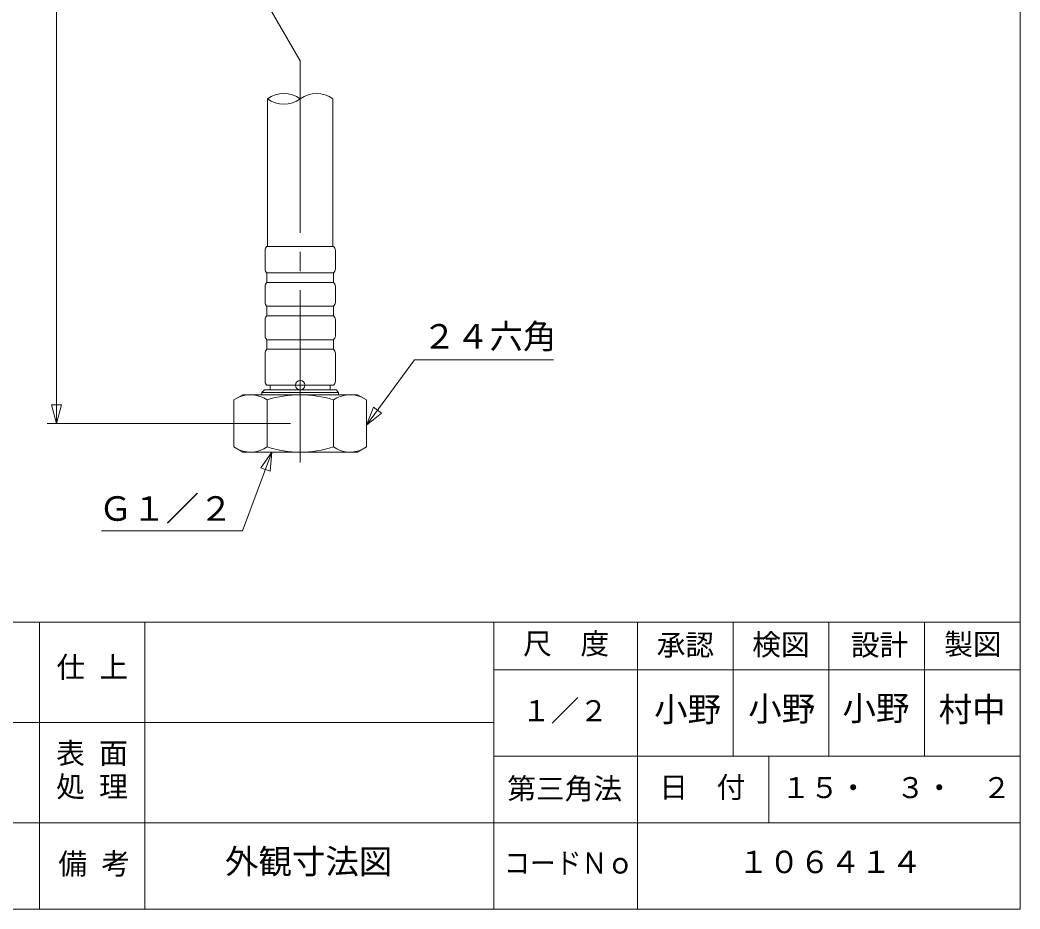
# Model space of a CAD drawing. Units: millimetres, scale not verified. Extents: x -373 to 395, y -278 to 275.
# Drawn here: x 185.9 to 395, y -278 to -92 of the extents above; entities that cross this region are included whole.
import ezdxf
from ezdxf.enums import TextEntityAlignment as Align

# ---------------------------------------------------------------- set-up
doc = ezdxf.new("R2010")
doc.units = ezdxf.units.MM
doc.header["$LTSCALE"] = 4
doc.header["$PDMODE"] = 32
doc.header["$PDSIZE"] = 2
doc.linetypes.add('USER2', pattern=[12, 9, -1, 1, -1])
for name, color, linetype, lineweight in [('0-1_1', 7, 'Continuous', 18), ('0-2_2', 7, 'Continuous', 18), ('0-3_3', 7, 'Continuous', 18), ('0-4_4', 7, 'Continuous', 18)]:
    doc.layers.add(name, color=color, linetype=linetype, lineweight=lineweight)
doc.layers.add('0-6_6', color=7, linetype='Continuous')
doc.styles.add('ＭＳ ゴシック', font='')
doc.styles.get('ＭＳ ゴシック').set_extended_font_data('MS Gothic')

# ---------------------------------------------------------------- blocks, each defined once
blk = doc.blocks.new('D19')
at = {"layer": '0-3_3'}
for p, q in [((193.541, -176.41), (192.506, -172.547)), ((194.576, -172.547), (192.506, -172.547)), ((242.478, -176.41), (191.541, -176.41))]:
    blk.add_line(p, q, dxfattribs=at)
blk.add_lwpolyline([(193.541, 55.194), (193.541, -176.41), (194.576, -172.547)], dxfattribs=at)

msp = doc.modelspace()

# ---------------------------------------------------------------- linework, layer by layer
at = {"layer": '0-1_1'}
for p, q in [((40.982, -217.972), (394.982, -217.972)), ((189.982, -217.972), (189.982, -277.972)), ((211.982, -217.972), (211.982, -277.972)), ((284.982, -277.972), (284.982, -217.972)), ((314.982, -277.972), (314.982, -217.972)), ((334.982, -245.972), (334.982, -217.972)), ((354.982, -245.972), (354.982, -217.972)), ((374.982, -245.972), (374.982, -217.972)), ((284.982, -227.972), (394.982, -227.972)), ((40.982, -238.972), (284.982, -238.972)), ((284.982, -245.972), (394.982, -245.972)), ((342.482, -245.972), (342.482, -259.972)), ((40.982, -259.972), (394.982, -259.972))]:
    msp.add_line(p, q, dxfattribs=at)
msp.add_lwpolyline([(-373.022, 275.029), (-373.022, -277.972), (394.982, -277.972), (394.982, 275.029)], dxfattribs=at)
at = {"layer": '0-2_2', "linetype": 'USER2'}
for q in [(214.528, -48.675), (244.478, -184.973)]:
    msp.add_line((244.478, -100.55), q, dxfattribs=at)
at = {"layer": '0-2_2'}
for p, q in [((237.628, -139.411), (237.628, -108.523)), ((251.328, -139.411), (251.328, -108.481)), ((237.528, -139.411), (244.478, -139.411)), ((251.428, -139.411), (244.478, -139.411)), ((237.128, -140.211), (237.128, -144.111)), ((251.828, -140.211), (251.828, -144.111)), ((237.528, -144.911), (244.478, -144.911)), ((237.528, -144.911), (237.528, -146.911)), ((251.428, -144.911), (244.478, -144.911)), ((251.428, -144.911), (251.428, -146.911)), ((237.128, -147.711), (237.128, -151.111)), ((237.528, -146.911), (244.478, -146.911)), ((251.428, -146.911), (244.478, -146.911)), ((251.828, -147.711), (251.828, -151.111)), ((237.528, -151.911), (244.478, -151.911)), ((237.528, -151.911), (237.528, -153.911)), ((251.428, -151.911), (244.478, -151.911)), ((237.128, -154.711), (237.128, -158.111)), ((237.528, -153.911), (244.478, -153.911)), ((251.828, -154.711), (251.828, -158.111)), ((237.528, -158.911), (244.478, -158.911)), ((237.528, -158.911), (237.528, -160.911)), ((251.428, -158.911), (244.478, -158.911)), ((237.528, -160.911), (244.478, -160.911)), ((237.128, -161.711), (237.128, -167.611)), ((251.828, -161.711), (251.828, -167.611)), ((237.528, -168.411), (251.428, -168.411)), ((238.228, -168.411), (238.228, -169.411)), ((238.678, -168.411), (250.278, -168.411)), ((244.478, -168.411), (238.728, -168.411)), ((244.478, -168.411), (250.228, -168.411)), ((250.728, -168.411), (250.728, -169.411)), ((232.478, -170.41), (230.622, -171.482)), ((236.478, -169.911), (236.978, -169.411)), ((236.478, -169.911), (252.478, -169.911)), ((236.478, -169.911), (236.478, -170.41)), ((251.978, -169.411), (236.978, -169.411)), ((252.478, -169.911), (251.978, -169.411)), ((252.478, -170.41), (252.478, -169.911)), ((230.622, -171.482), (230.622, -181.338)), ((237.55, -171.482), (237.55, -181.338)), ((251.406, -171.482), (251.406, -181.338)), ((258.334, -171.482), (258.334, -181.338)), ((232.478, -182.41), (230.622, -181.338)), ((256.478, -182.41), (258.334, -181.338)), ((232.478, -182.41), (256.478, -182.41))]:
    msp.add_line(p, q, dxfattribs=at)
for points in [[(251.428, -151.911), (251.428, -153.911), (244.478, -153.911)], [(251.428, -158.911), (251.428, -160.911), (244.478, -160.911)], [(232.478, -170.41), (244.478, -170.41), (256.478, -170.41), (258.334, -171.482)]]:
    msp.add_lwpolyline(points, dxfattribs=at)
for centre, radius, start, end in [((241.053, -113.09), 5.708, 53.1301, 126.8699), ((241.053, -103.957), 5.708, 233.1301, 306.8699), ((247.903, -113.09), 5.708, 53.1301, 126.8699), ((238.128, -140.211), 1, 126.8699, 180), ((250.828, -140.211), 1, 0, 53.1301), ((238.128, -144.111), 1, 180, 233.1301), ((250.828, -144.111), 1, 306.8699, 360), ((238.128, -147.711), 1, 126.8699, 180), ((250.828, -147.711), 1, 0, 53.1301), ((238.128, -151.111), 1, 180, 233.1301), ((250.828, -151.111), 1, 306.8699, 360), ((238.128, -154.711), 1, 126.8699, 180), ((250.828, -154.711), 1, 0, 53.1301), ((250.828, -154.711), 1, 0, 53.1301), ((238.128, -158.111), 1, 180, 233.1301), ((250.828, -158.111), 1, 306.8699, 360), ((238.128, -161.711), 1, 126.8699, 180), ((250.828, -161.711), 1, 0, 53.1301), ((238.128, -167.611), 1, 180, 233.1301), ((250.828, -167.611), 1, 306.8699, 360), ((234.086, -176.544), 6.134, 55.61575, 115.61575), ((244.478, -193.338), 22.928, 72.41205, 107.58795), ((254.87, -176.544), 6.134, 64.38425, 124.38425), ((234.086, -176.276), 6.134, 244.38425, 304.38425), ((244.478, -159.482), 22.928, 252.41205, 287.58795), ((254.87, -176.276), 6.134, 235.61575, 295.61575)]:
    msp.add_arc(centre, radius, start, end, dxfattribs=at)
msp.add_point((244.478, -168.411), dxfattribs=at)
at = {"layer": '0-3_3'}
for points in [[(258.334, -176.75), (268.4, -163.098), (297.461, -163.098)], [(238.547, -182.41), (232.418, -198.909), (202.961, -198.909)]]:
    msp.add_lwpolyline(points, dxfattribs=at)
for points in [[(260.627, -173.64), (259.794, -173.025), (258.334, -176.75), (261.461, -174.254)], [(237.201, -186.032), (238.172, -186.393), (238.547, -182.41), (236.231, -185.672)]]:
    msp.add_lwpolyline(points, close=True, dxfattribs=at)

# ---------------------------------------------------------------- block references
msp.add_blockref('D19', (0, 0), dxfattribs=at)

# ---------------------------------------------------------------- texts
at = {"layer": '0-1_1', "style": 'ＭＳ ゴシック'}
for s, p in [('尺\u3000度', (291.087, -225.998)), ('承認', (319.006, -226.253)), ('検図', (338.99, -226.198)), ('設計', (359.628, -226.253)), ('製図', (379.127, -226.1)), ('仕 上', (193.513, -230.892)), ('\u3000／ ', (290.833, -240.013)), ('表 面', (193.447, -248.892)), ('処 理', (193.447, -255.892)), ('第三角法', (287.775, -256.322)), ('日\u3000付', (319.552, -256.013)), ('\u3000\u3000・\u3000\u3000・', (345.098, -256.1)), ('備 考 ', (193.904, -272.025))]:
    msp.add_text(s, height=4.399, dxfattribs=at).set_placement(p, align=Align.BOTTOM_LEFT)
at = {"layer": '0-1_1', "style": 'ＭＳ ゴシック', "width": 0.9}
msp.add_text('コードＮｏ', height=4.399, dxfattribs=at).set_placement((287.101, -271.881), align=Align.BOTTOM_LEFT)
at = {"layer": '0-3_3', "style": 'ＭＳ ゴシック'}
for s, height, p in [('２４六角', 5.132, (270.055, -162.306)), ('Ｇ１／２', 5.132, (202.368, -198.315)), ('１\u3000２', 4.399, (290.833, -240.013)), ('１５\u3000\u3000３\u3000\u3000２', 4.399, (345.098, -256.1)), ('外観寸法図', 5.132, (228.738, -272.137)), ('１０６４１４', 4.692, (336.07, -271.881))]:
    msp.add_text(s, height=height, dxfattribs=at).set_placement(p, align=Align.BOTTOM_LEFT)
at = {"layer": '0-4_4', "style": 'ＭＳ ゴシック'}
for s, p in [('小野', (357.852, -240.088)), ('村中', (377.971, -240.319))]:
    msp.add_text(s, height=5.132, dxfattribs=at).set_placement(p, align=Align.BOTTOM_LEFT)
at = {"layer": '0-6_6', "style": 'ＭＳ ゴシック'}
for p in [(318.475, -240.318), (338.155, -240.204)]:
    msp.add_text('小野', height=5.132, dxfattribs=at).set_placement(p, align=Align.BOTTOM_LEFT)

doc.saveas('drawing.dxf')
